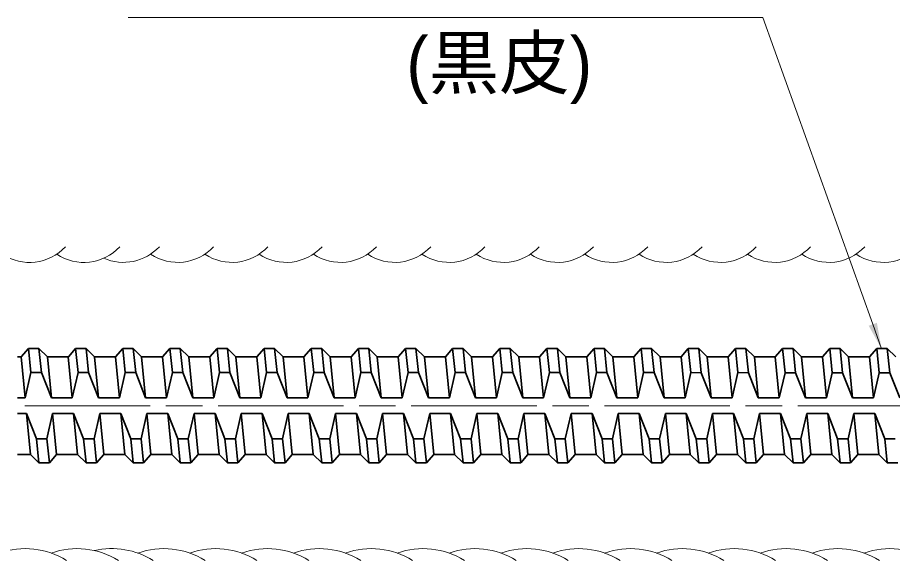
# Model space of a CAD drawing. Units: millimetres at full size, sheet at 1:2; details may follow other scales. Extents: x 1921 to 3603, y 1277 to 2465.
# Drawn here: x 3066.9 to 3234.5, y 2108.5 to 2212.5 of the extents above; entities that cross this region are included whole.
import ezdxf
from ezdxf.enums import TextEntityAlignment as Align

# ---------------------------------------------------------------- set-up
doc = ezdxf.new("R2010")
doc.units = ezdxf.units.MM
doc.header["$LTSCALE"] = 2
doc.linetypes.add('CHAIN', pattern=[18.5, 12, -1.5, 3.5, -1.5])
for name, color, linetype, lineweight in [('1 外形線', 7, 'Continuous', 35), ('2 細い実線', 3, 'Continuous', 20), ('4中心線', 1, 'CHAIN', 15), ('6寸法線', 4, 'Continuous', 13)]:
    doc.layers.add(name, color=color, linetype=linetype, lineweight=lineweight)
doc.styles.add('ＭＳ Ｐゴシック', font='')
doc.styles.get('ＭＳ Ｐゴシック').set_extended_font_data('MS PGothic')

# ---------------------------------------------------------------- blocks, each defined once
blk = doc.blocks.new('filled_arrow')
at = {"color": 0, "linetype": 'Continuous', "lineweight": -2}
blk.add_solid([(7.5, 1.25), (0, 0), (7.5, -1.25)], dxfattribs=at)

msp = doc.modelspace()

# ---------------------------------------------------------------- linework, layer by layer
at = {"layer": '1 外形線'}
for p, q in [((3069.022, 2149.102), (3067.629, 2147.497)), ((3071.022, 2149.101), (3069.022, 2149.102)), ((3069.497, 2144.478), (3069.022, 2149.102)), ((3071.022, 2149.101), (3072.639, 2147.497)), ((3071.497, 2144.478), (3071.022, 2149.101)), ((3078.046, 2149.101), (3076.653, 2147.496)), ((3080.046, 2149.101), (3078.046, 2149.101)), ((3078.521, 2144.478), (3078.046, 2149.101)), ((3080.046, 2149.101), (3081.663, 2147.496)), ((3080.521, 2144.477), (3080.046, 2149.101)), ((3087.07, 2149.101), (3085.676, 2147.496)), ((3087.545, 2144.477), (3087.07, 2149.101)), ((3089.07, 2149.1), (3087.07, 2149.101)), ((3089.545, 2144.477), (3089.07, 2149.1)), ((3089.07, 2149.1), (3090.687, 2147.496)), ((3096.094, 2149.1), (3094.7, 2147.495)), ((3096.569, 2144.477), (3096.094, 2149.1)), ((3098.094, 2149.1), (3096.094, 2149.1)), ((3098.569, 2144.477), (3098.094, 2149.1)), ((3098.094, 2149.1), (3099.711, 2147.496)), ((3105.118, 2149.1), (3103.724, 2147.495)), ((3107.118, 2149.1), (3105.118, 2149.1)), ((3105.593, 2144.476), (3105.118, 2149.1)), ((3107.593, 2144.476), (3107.118, 2149.1)), ((3107.118, 2149.1), (3108.734, 2147.495)), ((3114.141, 2149.1), (3112.748, 2147.495)), ((3114.617, 2144.476), (3114.141, 2149.1)), ((3116.141, 2149.099), (3114.141, 2149.1)), ((3116.617, 2144.476), (3116.141, 2149.099)), ((3116.141, 2149.099), (3117.758, 2147.495)), ((3123.165, 2149.099), (3121.772, 2147.494)), ((3123.64, 2144.476), (3123.165, 2149.099)), ((3125.165, 2149.099), (3123.165, 2149.099)), ((3125.64, 2144.475), (3125.165, 2149.099)), ((3125.165, 2149.099), (3126.782, 2147.494)), ((3132.189, 2149.099), (3130.796, 2147.494)), ((3132.664, 2144.475), (3132.189, 2149.099)), ((3134.189, 2149.099), (3132.189, 2149.099)), ((3134.664, 2144.475), (3134.189, 2149.099)), ((3134.189, 2149.099), (3135.806, 2147.494)), ((3141.213, 2149.098), (3139.819, 2147.494)), ((3141.688, 2144.475), (3141.213, 2149.098)), ((3143.213, 2149.098), (3141.213, 2149.098)), ((3143.688, 2144.475), (3143.213, 2149.098)), ((3143.213, 2149.098), (3144.83, 2147.494)), ((3150.237, 2149.098), (3148.843, 2147.493)), ((3150.712, 2144.475), (3150.237, 2149.098)), ((3152.237, 2149.098), (3150.237, 2149.098)), ((3152.712, 2144.474), (3152.237, 2149.098)), ((3152.237, 2149.098), (3153.854, 2147.493)), ((3159.261, 2149.098), (3157.867, 2147.493)), ((3159.736, 2144.474), (3159.261, 2149.098)), ((3161.261, 2149.098), (3159.261, 2149.098)), ((3161.736, 2144.474), (3161.261, 2149.098)), ((3161.261, 2149.098), (3162.877, 2147.493)), ((3168.284, 2149.097), (3166.891, 2147.492)), ((3168.76, 2144.474), (3168.284, 2149.097)), ((3170.284, 2149.097), (3168.284, 2149.097)), ((3170.76, 2144.474), (3170.284, 2149.097)), ((3170.284, 2149.097), (3171.901, 2147.493)), ((3177.308, 2149.097), (3175.915, 2147.492)), ((3177.783, 2144.474), (3177.308, 2149.097)), ((3179.308, 2149.097), (3177.308, 2149.097)), ((3179.783, 2144.473), (3179.308, 2149.097)), ((3179.308, 2149.097), (3180.925, 2147.492)), ((3186.332, 2149.097), (3184.939, 2147.492)), ((3188.332, 2149.096), (3186.332, 2149.097)), ((3186.807, 2144.473), (3186.332, 2149.097)), ((3188.807, 2144.473), (3188.332, 2149.096)), ((3188.332, 2149.096), (3189.949, 2147.492)), ((3195.356, 2149.096), (3193.962, 2147.491)), ((3195.831, 2144.473), (3195.356, 2149.096)), ((3197.356, 2149.096), (3195.356, 2149.096)), ((3197.831, 2144.472), (3197.356, 2149.096)), ((3197.356, 2149.096), (3198.973, 2147.492)), ((3204.38, 2149.096), (3202.986, 2147.491)), ((3204.855, 2144.473), (3204.38, 2149.096)), ((3206.38, 2149.096), (3204.38, 2149.096)), ((3206.855, 2144.472), (3206.38, 2149.096)), ((3206.38, 2149.096), (3207.997, 2147.491)), ((3213.404, 2149.096), (3212.01, 2147.491)), ((3213.879, 2144.472), (3213.404, 2149.096)), ((3215.404, 2149.095), (3213.404, 2149.096)), ((3215.879, 2144.472), (3215.404, 2149.095)), ((3215.404, 2149.095), (3217.02, 2147.491)), ((3222.427, 2149.095), (3221.034, 2147.49)), ((3222.903, 2144.472), (3222.427, 2149.095)), ((3224.428, 2149.095), (3222.427, 2149.095)), ((3224.903, 2144.471), (3224.428, 2149.095)), ((3224.428, 2149.095), (3226.044, 2147.49)), ((3231.451, 2149.095), (3230.058, 2147.49)), ((3231.926, 2144.471), (3231.451, 2149.095)), ((3233.451, 2149.095), (3231.451, 2149.095)), ((3233.926, 2144.471), (3233.451, 2149.095)), ((3233.451, 2149.095), (3235.068, 2147.49)), ((3067.629, 2147.497), (3066.919, 2147.497)), ((3068.393, 2139.628), (3067.629, 2147.496)), ((3076.653, 2147.497), (3072.639, 2147.497)), ((3073.403, 2139.628), (3072.639, 2147.497)), ((3077.417, 2139.628), (3076.652, 2147.495)), ((3082.427, 2139.628), (3081.663, 2147.496)), ((3085.676, 2147.496), (3081.663, 2147.496)), ((3086.441, 2139.627), (3085.676, 2147.495)), ((3091.451, 2139.627), (3090.687, 2147.496)), ((3094.7, 2147.496), (3090.687, 2147.496)), ((3095.465, 2139.627), (3094.7, 2147.495)), ((3100.475, 2139.627), (3099.711, 2147.496)), ((3103.724, 2147.495), (3099.711, 2147.496)), ((3104.489, 2139.627), (3103.724, 2147.494)), ((3109.499, 2139.626), (3108.734, 2147.495)), ((3112.748, 2147.495), (3108.734, 2147.495)), ((3113.512, 2139.626), (3112.748, 2147.494)), ((3118.522, 2139.626), (3117.758, 2147.495)), ((3121.772, 2147.495), (3117.758, 2147.495)), ((3122.536, 2139.626), (3121.772, 2147.494)), ((3127.546, 2139.626), (3126.782, 2147.494)), ((3130.796, 2147.494), (3126.782, 2147.494)), ((3131.56, 2139.626), (3130.795, 2147.493)), ((3139.82, 2147.494), (3135.806, 2147.494)), ((3136.57, 2139.625), (3135.806, 2147.494)), ((3140.584, 2139.625), (3139.819, 2147.493)), ((3145.594, 2139.625), (3144.83, 2147.494)), ((3148.843, 2147.494), (3144.83, 2147.494)), ((3149.608, 2139.625), (3148.843, 2147.493)), ((3154.618, 2139.625), (3153.854, 2147.493)), ((3157.867, 2147.493), (3153.854, 2147.493)), ((3158.632, 2139.624), (3157.867, 2147.492)), ((3163.642, 2139.624), (3162.877, 2147.493)), ((3166.891, 2147.493), (3162.877, 2147.493)), ((3167.655, 2139.624), (3166.891, 2147.492)), ((3172.666, 2139.624), (3171.901, 2147.493)), ((3175.915, 2147.493), (3171.901, 2147.493)), ((3176.679, 2139.624), (3175.915, 2147.491)), ((3184.939, 2147.492), (3180.925, 2147.492)), ((3181.689, 2139.624), (3180.925, 2147.492)), ((3185.703, 2139.623), (3184.938, 2147.491)), ((3193.962, 2147.492), (3189.949, 2147.492)), ((3190.713, 2139.623), (3189.949, 2147.492)), ((3194.727, 2139.623), (3193.962, 2147.491)), ((3202.986, 2147.492), (3198.973, 2147.492)), ((3199.737, 2139.623), (3198.973, 2147.492)), ((3203.751, 2139.623), (3202.986, 2147.49)), ((3212.01, 2147.491), (3207.997, 2147.491)), ((3208.761, 2139.622), (3207.997, 2147.491)), ((3212.775, 2139.622), (3212.01, 2147.49)), ((3221.034, 2147.491), (3217.02, 2147.491)), ((3217.785, 2139.622), (3217.02, 2147.491)), ((3221.798, 2139.622), (3221.034, 2147.49)), ((3230.058, 2147.49), (3226.044, 2147.49)), ((3226.809, 2139.622), (3226.044, 2147.49)), ((3230.822, 2139.621), (3230.058, 2147.489)), ((3069.497, 2144.478), (3068.393, 2139.628)), ((3069.497, 2144.478), (3071.497, 2144.478)), ((3071.497, 2144.478), (3073.403, 2139.628)), ((3078.521, 2144.478), (3077.417, 2139.628)), ((3078.521, 2144.478), (3080.521, 2144.477)), ((3080.521, 2144.477), (3082.427, 2139.628)), ((3087.545, 2144.477), (3086.441, 2139.627)), ((3087.545, 2144.477), (3089.545, 2144.477)), ((3089.545, 2144.477), (3091.451, 2139.627)), ((3096.569, 2144.477), (3095.465, 2139.627)), ((3096.569, 2144.477), (3098.569, 2144.477)), ((3098.569, 2144.477), (3100.475, 2139.627)), ((3105.593, 2144.476), (3104.488, 2139.626)), ((3105.593, 2144.476), (3107.593, 2144.476)), ((3107.593, 2144.476), (3109.499, 2139.626)), ((3114.617, 2144.476), (3113.512, 2139.626)), ((3114.617, 2144.476), (3116.617, 2144.476)), ((3116.617, 2144.476), (3118.522, 2139.626)), ((3123.64, 2144.476), (3122.536, 2139.626)), ((3123.64, 2144.476), (3125.64, 2144.475)), ((3125.64, 2144.475), (3127.546, 2139.626)), ((3132.664, 2144.475), (3131.56, 2139.625)), ((3132.664, 2144.475), (3134.664, 2144.475)), ((3134.664, 2144.475), (3136.57, 2139.625)), ((3141.688, 2144.475), (3140.584, 2139.625)), ((3141.688, 2144.475), (3143.688, 2144.475)), ((3143.688, 2144.475), (3145.594, 2139.625)), ((3150.712, 2144.475), (3149.608, 2139.625)), ((3150.712, 2144.475), (3152.712, 2144.474)), ((3152.712, 2144.474), (3154.618, 2139.625)), ((3159.736, 2144.474), (3158.631, 2139.624)), ((3159.736, 2144.474), (3161.736, 2144.474)), ((3161.736, 2144.474), (3163.642, 2139.624)), ((3168.76, 2144.474), (3167.655, 2139.624)), ((3168.76, 2144.474), (3170.76, 2144.474)), ((3170.76, 2144.474), (3172.666, 2139.624)), ((3177.783, 2144.474), (3176.679, 2139.624)), ((3177.783, 2144.474), (3179.783, 2144.473)), ((3179.783, 2144.473), (3181.689, 2139.624)), ((3186.807, 2144.473), (3185.703, 2139.623)), ((3186.807, 2144.473), (3188.807, 2144.473)), ((3188.807, 2144.473), (3190.713, 2139.623)), ((3195.831, 2144.473), (3194.727, 2139.623)), ((3195.831, 2144.473), (3197.831, 2144.472)), ((3197.831, 2144.472), (3199.737, 2139.623)), ((3204.855, 2144.473), (3203.751, 2139.622)), ((3204.855, 2144.473), (3206.855, 2144.472)), ((3206.855, 2144.472), (3208.761, 2139.622)), ((3213.879, 2144.472), (3212.774, 2139.622)), ((3213.879, 2144.472), (3215.879, 2144.472)), ((3215.879, 2144.472), (3217.785, 2139.622)), ((3222.903, 2144.472), (3221.798, 2139.622)), ((3222.903, 2144.472), (3224.903, 2144.471)), ((3224.903, 2144.471), (3226.809, 2139.622)), ((3231.926, 2144.471), (3230.822, 2139.621)), ((3231.926, 2144.471), (3233.926, 2144.471)), ((3233.926, 2144.471), (3235.832, 2139.621)), ((3068.393, 2139.628), (3066.919, 2139.628)), ((3077.417, 2139.628), (3073.403, 2139.628)), ((3086.441, 2139.627), (3082.427, 2139.628)), ((3095.465, 2139.627), (3091.451, 2139.627)), ((3104.489, 2139.627), (3100.475, 2139.627)), ((3113.512, 2139.626), (3109.499, 2139.626)), ((3122.536, 2139.626), (3118.522, 2139.626)), ((3131.56, 2139.626), (3127.546, 2139.626)), ((3140.584, 2139.625), (3136.57, 2139.625)), ((3149.608, 2139.625), (3145.594, 2139.625)), ((3158.632, 2139.624), (3154.618, 2139.625)), ((3167.655, 2139.624), (3163.642, 2139.624)), ((3176.679, 2139.624), (3172.666, 2139.624)), ((3185.703, 2139.623), (3181.689, 2139.624)), ((3194.727, 2139.623), (3190.713, 2139.623)), ((3203.751, 2139.623), (3199.737, 2139.623)), ((3212.775, 2139.622), (3208.761, 2139.622)), ((3221.798, 2139.622), (3217.785, 2139.622)), ((3230.822, 2139.621), (3226.809, 2139.622)), ((3068.641, 2136.628), (3066.92, 2136.628)), ((3069.405, 2128.797), (3068.641, 2136.628)), ((3070.547, 2131.778), (3068.641, 2136.628)), ((3072.547, 2131.778), (3073.651, 2136.627)), ((3077.665, 2136.627), (3073.651, 2136.628)), ((3074.415, 2128.797), (3073.651, 2136.627)), ((3078.429, 2128.797), (3077.665, 2136.627)), ((3079.571, 2131.777), (3077.665, 2136.627)), ((3081.571, 2131.778), (3082.675, 2136.627)), ((3086.688, 2136.627), (3082.675, 2136.628)), ((3083.439, 2128.796), (3082.675, 2136.627)), ((3087.453, 2128.796), (3086.688, 2136.627)), ((3088.594, 2131.777), (3086.689, 2136.627)), ((3090.594, 2131.777), (3091.699, 2136.626)), ((3095.712, 2136.626), (3091.699, 2136.627)), ((3092.463, 2128.796), (3091.699, 2136.626)), ((3097.618, 2131.777), (3095.712, 2136.626)), ((3096.477, 2128.796), (3095.712, 2136.626)), ((3099.618, 2131.777), (3100.723, 2136.626)), ((3104.736, 2136.626), (3100.723, 2136.627)), ((3101.487, 2128.796), (3100.723, 2136.626)), ((3106.642, 2131.776), (3104.736, 2136.626)), ((3105.501, 2128.795), (3104.736, 2136.626)), ((3108.642, 2131.777), (3109.746, 2136.626)), ((3110.511, 2128.795), (3109.746, 2136.626)), ((3113.76, 2136.626), (3109.747, 2136.627)), ((3115.666, 2131.776), (3113.76, 2136.626)), ((3114.524, 2128.795), (3113.76, 2136.626)), ((3117.666, 2131.776), (3118.77, 2136.625)), ((3122.784, 2136.625), (3118.77, 2136.626)), ((3119.535, 2128.795), (3118.77, 2136.625)), ((3124.69, 2131.775), (3122.784, 2136.625)), ((3123.548, 2128.795), (3122.784, 2136.625)), ((3126.69, 2131.776), (3127.794, 2136.625)), ((3131.808, 2136.625), (3127.794, 2136.626)), ((3128.558, 2128.795), (3127.794, 2136.625)), ((3133.714, 2131.775), (3131.808, 2136.625)), ((3132.572, 2128.794), (3131.808, 2136.625)), ((3135.714, 2131.776), (3136.818, 2136.625)), ((3140.832, 2136.625), (3136.818, 2136.626)), ((3137.582, 2128.794), (3136.818, 2136.625)), ((3141.596, 2128.794), (3140.832, 2136.625)), ((3142.737, 2131.775), (3140.832, 2136.624)), ((3144.737, 2131.775), (3145.842, 2136.624)), ((3149.855, 2136.624), (3145.842, 2136.625)), ((3146.606, 2128.794), (3145.842, 2136.624)), ((3151.761, 2131.774), (3149.855, 2136.624)), ((3150.62, 2128.794), (3149.855, 2136.624)), ((3153.761, 2131.775), (3154.866, 2136.624)), ((3158.879, 2136.624), (3154.866, 2136.625)), ((3155.63, 2128.793), (3154.866, 2136.624)), ((3160.785, 2131.774), (3158.879, 2136.624)), ((3159.644, 2128.793), (3158.879, 2136.624)), ((3162.785, 2131.775), (3163.889, 2136.624)), ((3164.654, 2128.793), (3163.889, 2136.624)), ((3167.903, 2136.624), (3163.89, 2136.625)), ((3168.667, 2128.793), (3167.903, 2136.624)), ((3169.809, 2131.774), (3167.903, 2136.623)), ((3171.809, 2131.774), (3172.913, 2136.623)), ((3176.927, 2136.623), (3172.913, 2136.624)), ((3173.678, 2128.793), (3172.913, 2136.623)), ((3178.833, 2131.773), (3176.927, 2136.623)), ((3177.691, 2128.792), (3176.927, 2136.623)), ((3180.833, 2131.774), (3181.937, 2136.623)), ((3185.951, 2136.623), (3181.937, 2136.624)), ((3182.701, 2128.792), (3181.937, 2136.623)), ((3187.857, 2131.773), (3185.951, 2136.623)), ((3186.715, 2128.792), (3185.951, 2136.623)), ((3189.857, 2131.773), (3190.961, 2136.623)), ((3194.975, 2136.622), (3190.961, 2136.624)), ((3191.725, 2128.792), (3190.961, 2136.623)), ((3196.88, 2131.773), (3194.975, 2136.622)), ((3195.739, 2128.792), (3194.975, 2136.622)), ((3198.88, 2131.773), (3199.985, 2136.622)), ((3203.998, 2136.622), (3199.985, 2136.623)), ((3200.749, 2128.792), (3199.985, 2136.622)), ((3205.904, 2131.772), (3203.998, 2136.622)), ((3204.763, 2128.791), (3203.998, 2136.622)), ((3207.904, 2131.773), (3209.009, 2136.622)), ((3213.022, 2136.622), (3209.009, 2136.623)), ((3209.773, 2128.791), (3209.009, 2136.622)), ((3213.787, 2128.791), (3213.022, 2136.622)), ((3214.928, 2131.772), (3213.022, 2136.621)), ((3216.928, 2131.772), (3218.032, 2136.621)), ((3218.797, 2128.791), (3218.032, 2136.621)), ((3222.046, 2136.621), (3218.033, 2136.622)), ((3223.952, 2131.772), (3222.046, 2136.621)), ((3222.81, 2128.791), (3222.046, 2136.621)), ((3225.952, 2131.772), (3227.056, 2136.621)), ((3231.07, 2136.621), (3227.056, 2136.622)), ((3227.821, 2128.791), (3227.056, 2136.621)), ((3232.976, 2131.771), (3231.07, 2136.621)), ((3231.834, 2128.79), (3231.07, 2136.621)), ((3071.022, 2127.201), (3070.547, 2131.778)), ((3070.547, 2131.778), (3072.547, 2131.778)), ((3073.022, 2127.2), (3072.547, 2131.778)), ((3079.571, 2131.777), (3081.571, 2131.778)), ((3080.046, 2127.2), (3079.571, 2131.777)), ((3082.046, 2127.2), (3081.571, 2131.778)), ((3088.594, 2131.777), (3090.594, 2131.777)), ((3089.07, 2127.2), (3088.594, 2131.777)), ((3091.07, 2127.2), (3090.594, 2131.777)), ((3097.618, 2131.777), (3099.618, 2131.777)), ((3098.093, 2127.2), (3097.618, 2131.777)), ((3100.093, 2127.199), (3099.618, 2131.777)), ((3106.642, 2131.776), (3108.642, 2131.777)), ((3107.117, 2127.199), (3106.642, 2131.776)), ((3109.117, 2127.199), (3108.642, 2131.777)), ((3115.666, 2131.776), (3117.666, 2131.776)), ((3116.141, 2127.199), (3115.666, 2131.776)), ((3118.141, 2127.199), (3117.666, 2131.776)), ((3124.69, 2131.775), (3126.69, 2131.776)), ((3125.165, 2127.199), (3124.69, 2131.775)), ((3127.165, 2127.198), (3126.69, 2131.776)), ((3133.714, 2131.775), (3135.714, 2131.776)), ((3134.189, 2127.198), (3133.714, 2131.775)), ((3136.189, 2127.198), (3135.714, 2131.776)), ((3142.737, 2131.775), (3144.737, 2131.775)), ((3143.213, 2127.198), (3142.737, 2131.775)), ((3145.213, 2127.197), (3144.737, 2131.775)), ((3151.761, 2131.774), (3153.761, 2131.775)), ((3152.236, 2127.197), (3151.761, 2131.774)), ((3154.236, 2127.197), (3153.761, 2131.775)), ((3160.785, 2131.774), (3162.785, 2131.775)), ((3161.26, 2127.197), (3160.785, 2131.774)), ((3163.26, 2127.197), (3162.785, 2131.775)), ((3169.809, 2131.774), (3171.809, 2131.774)), ((3170.284, 2127.197), (3169.809, 2131.774)), ((3172.284, 2127.196), (3171.809, 2131.774)), ((3178.833, 2131.773), (3180.833, 2131.774)), ((3179.308, 2127.196), (3178.833, 2131.773)), ((3181.308, 2127.196), (3180.833, 2131.774)), ((3187.857, 2131.773), (3189.857, 2131.773)), ((3188.332, 2127.196), (3187.857, 2131.773)), ((3190.332, 2127.196), (3189.857, 2131.773)), ((3196.88, 2131.773), (3198.88, 2131.773)), ((3197.356, 2127.196), (3196.88, 2131.773)), ((3199.356, 2127.195), (3198.88, 2131.773)), ((3205.904, 2131.772), (3207.904, 2131.773)), ((3206.379, 2127.195), (3205.904, 2131.772)), ((3208.379, 2127.195), (3207.904, 2131.773)), ((3214.928, 2131.772), (3216.928, 2131.772)), ((3215.403, 2127.195), (3214.928, 2131.772)), ((3217.403, 2127.195), (3216.928, 2131.772)), ((3223.952, 2131.772), (3225.952, 2131.772)), ((3224.427, 2127.195), (3223.952, 2131.772)), ((3226.427, 2127.194), (3225.952, 2131.772)), ((3232.976, 2131.771), (3234.976, 2131.772)), ((3233.451, 2127.194), (3232.976, 2131.771)), ((3069.405, 2128.797), (3066.92, 2128.797)), ((3071.022, 2127.201), (3069.405, 2128.797)), ((3073.022, 2127.2), (3074.415, 2128.797)), ((3078.429, 2128.797), (3074.415, 2128.797)), ((3080.046, 2127.2), (3078.429, 2128.797)), ((3082.046, 2127.2), (3083.439, 2128.796)), ((3087.453, 2128.796), (3083.439, 2128.796)), ((3089.07, 2127.2), (3087.453, 2128.796)), ((3091.07, 2127.2), (3092.463, 2128.796)), ((3096.477, 2128.796), (3092.463, 2128.796)), ((3098.093, 2127.2), (3096.477, 2128.796)), ((3100.093, 2127.199), (3101.487, 2128.796)), ((3105.501, 2128.795), (3101.487, 2128.796)), ((3107.117, 2127.199), (3105.501, 2128.795)), ((3109.117, 2127.199), (3110.511, 2128.795)), ((3114.524, 2128.795), (3110.511, 2128.795)), ((3116.141, 2127.199), (3114.524, 2128.795)), ((3118.141, 2127.199), (3119.535, 2128.795)), ((3123.548, 2128.795), (3119.535, 2128.795)), ((3125.165, 2127.199), (3123.548, 2128.795)), ((3127.165, 2127.198), (3128.558, 2128.795)), ((3132.572, 2128.794), (3128.558, 2128.795)), ((3134.189, 2127.198), (3132.572, 2128.794)), ((3136.189, 2127.198), (3137.582, 2128.794)), ((3141.596, 2128.794), (3137.582, 2128.794)), ((3143.213, 2127.198), (3141.596, 2128.794)), ((3145.213, 2127.197), (3146.606, 2128.794)), ((3150.62, 2128.794), (3146.606, 2128.794)), ((3152.236, 2127.197), (3150.62, 2128.794)), ((3154.236, 2127.197), (3155.63, 2128.793)), ((3159.644, 2128.793), (3155.63, 2128.793)), ((3161.26, 2127.197), (3159.644, 2128.793)), ((3163.26, 2127.197), (3164.654, 2128.793)), ((3168.667, 2128.793), (3164.654, 2128.793)), ((3170.284, 2127.197), (3168.667, 2128.793)), ((3172.284, 2127.196), (3173.678, 2128.793)), ((3177.691, 2128.792), (3173.678, 2128.793)), ((3179.308, 2127.196), (3177.691, 2128.792)), ((3181.308, 2127.196), (3182.701, 2128.792)), ((3186.715, 2128.792), (3182.701, 2128.792)), ((3188.332, 2127.196), (3186.715, 2128.792)), ((3190.332, 2127.196), (3191.725, 2128.792)), ((3195.739, 2128.792), (3191.725, 2128.792)), ((3197.356, 2127.196), (3195.739, 2128.792)), ((3199.356, 2127.195), (3200.749, 2128.792)), ((3204.763, 2128.791), (3200.749, 2128.792)), ((3206.379, 2127.195), (3204.763, 2128.791)), ((3208.379, 2127.195), (3209.773, 2128.791)), ((3213.787, 2128.791), (3209.773, 2128.791)), ((3215.403, 2127.195), (3213.787, 2128.791)), ((3217.403, 2127.195), (3218.797, 2128.791)), ((3222.81, 2128.791), (3218.797, 2128.791)), ((3224.427, 2127.195), (3222.81, 2128.791)), ((3226.427, 2127.194), (3227.821, 2128.791)), ((3231.834, 2128.79), (3227.821, 2128.791)), ((3233.451, 2127.194), (3231.834, 2128.79)), ((3073.022, 2127.2), (3071.022, 2127.201)), ((3082.046, 2127.2), (3080.046, 2127.2)), ((3091.07, 2127.2), (3089.07, 2127.2)), ((3100.093, 2127.199), (3098.093, 2127.2)), ((3109.117, 2127.199), (3107.117, 2127.199)), ((3118.141, 2127.199), (3116.141, 2127.199)), ((3127.165, 2127.198), (3125.165, 2127.199)), ((3136.189, 2127.198), (3134.189, 2127.198)), ((3145.213, 2127.197), (3143.213, 2127.198)), ((3154.236, 2127.197), (3152.236, 2127.197)), ((3163.26, 2127.197), (3161.26, 2127.197)), ((3172.284, 2127.196), (3170.284, 2127.197)), ((3181.308, 2127.196), (3179.308, 2127.196)), ((3190.332, 2127.196), (3188.332, 2127.196)), ((3199.356, 2127.195), (3197.356, 2127.196)), ((3208.379, 2127.195), (3206.379, 2127.195)), ((3217.403, 2127.195), (3215.403, 2127.195)), ((3226.427, 2127.194), (3224.427, 2127.195)), ((3235.451, 2127.194), (3233.451, 2127.194))]:
    msp.add_line(p, q, dxfattribs=at)
at = {"layer": '2 細い実線'}
for centre, radius, start, end in [((3069.227, 2174.957), 9.363, 236.29888, 317.16547), ((3079.617, 2174.957), 9.363, 236.29888, 317.16547), ((3087.212, 2174.964), 9.363, 246.1258, 317.16547), ((3097.602, 2174.964), 9.363, 236.29888, 317.16547), ((3107.992, 2174.963), 9.363, 236.29888, 317.16547), ((3118.382, 2174.963), 9.363, 236.29888, 317.16547), ((3128.772, 2174.963), 9.363, 236.29888, 317.16547), ((3139.162, 2174.963), 9.363, 236.29888, 317.16547), ((3149.552, 2174.962), 9.363, 236.29888, 317.16547), ((3159.942, 2174.962), 9.363, 236.29888, 317.16547), ((3170.332, 2174.962), 9.363, 236.29888, 317.16547), ((3180.722, 2174.962), 9.363, 236.29888, 317.16547), ((3191.112, 2174.961), 9.363, 236.29888, 317.16547), ((3201.502, 2174.961), 9.363, 236.29888, 317.16547), ((3211.892, 2174.961), 9.363, 236.29888, 317.16547), ((3222.282, 2174.961), 9.363, 236.29888, 317.16547), ((3232.672, 2174.96), 9.363, 236.29888, 317.16547), ((3068.39, 2095.813), 14.948, 58.00558, 109.39838), ((3078.32, 2095.812), 14.948, 58.00558, 109.39838), ((3084.994, 2095.819), 14.948, 58.00558, 102.9561), ((3094.924, 2095.818), 14.948, 58.00558, 109.39838), ((3104.854, 2095.818), 14.948, 58.00558, 109.39838), ((3114.784, 2095.817), 14.948, 58.00558, 109.39838), ((3124.714, 2095.817), 14.948, 58.00558, 109.39838), ((3134.644, 2095.816), 14.948, 58.00558, 109.39838), ((3144.574, 2095.816), 14.948, 58.00558, 109.39838), ((3154.504, 2095.815), 14.948, 58.00558, 109.39838), ((3164.433, 2095.815), 14.948, 58.00558, 109.39838), ((3174.363, 2095.814), 14.948, 58.00558, 109.39838), ((3184.293, 2095.813), 14.948, 58.00558, 109.39838), ((3194.223, 2095.813), 14.948, 58.00558, 109.39838), ((3204.153, 2095.813), 14.948, 58.00558, 109.39838), ((3214.083, 2095.812), 14.948, 58.00558, 109.39838), ((3224.013, 2095.811), 14.948, 58.00558, 109.39838), ((3233.943, 2095.811), 14.948, 58.00558, 109.39838)]:
    msp.add_arc(centre, radius, start, end, dxfattribs=at)
at = {"layer": '4中心線'}
msp.add_line((3499.322, 2138.148), (2141.102, 2138.145), dxfattribs=at)
at = {"layer": '6寸法線'}
msp.add_lwpolyline([(3232.36, 2149.035), (3230.674, 2153.743), (3209.627, 2212.512), (3088.083, 2212.512)], dxfattribs=at)

# ---------------------------------------------------------------- block references
at = {"layer": '6寸法線', "xscale": 0.667, "yscale": 0.667, "rotation": 109.7}
msp.add_blockref('filled_arrow', (3232.36, 2149.035), dxfattribs=at)

# ---------------------------------------------------------------- texts
at = {"layer": '6寸法線', "color": 7, "style": 'ＭＳ Ｐゴシック'}
msp.add_text('(黒皮)', height=9.897, dxfattribs=at).set_placement((3141.341, 2195.923), align=Align.BOTTOM_LEFT)

doc.saveas('drawing.dxf')
